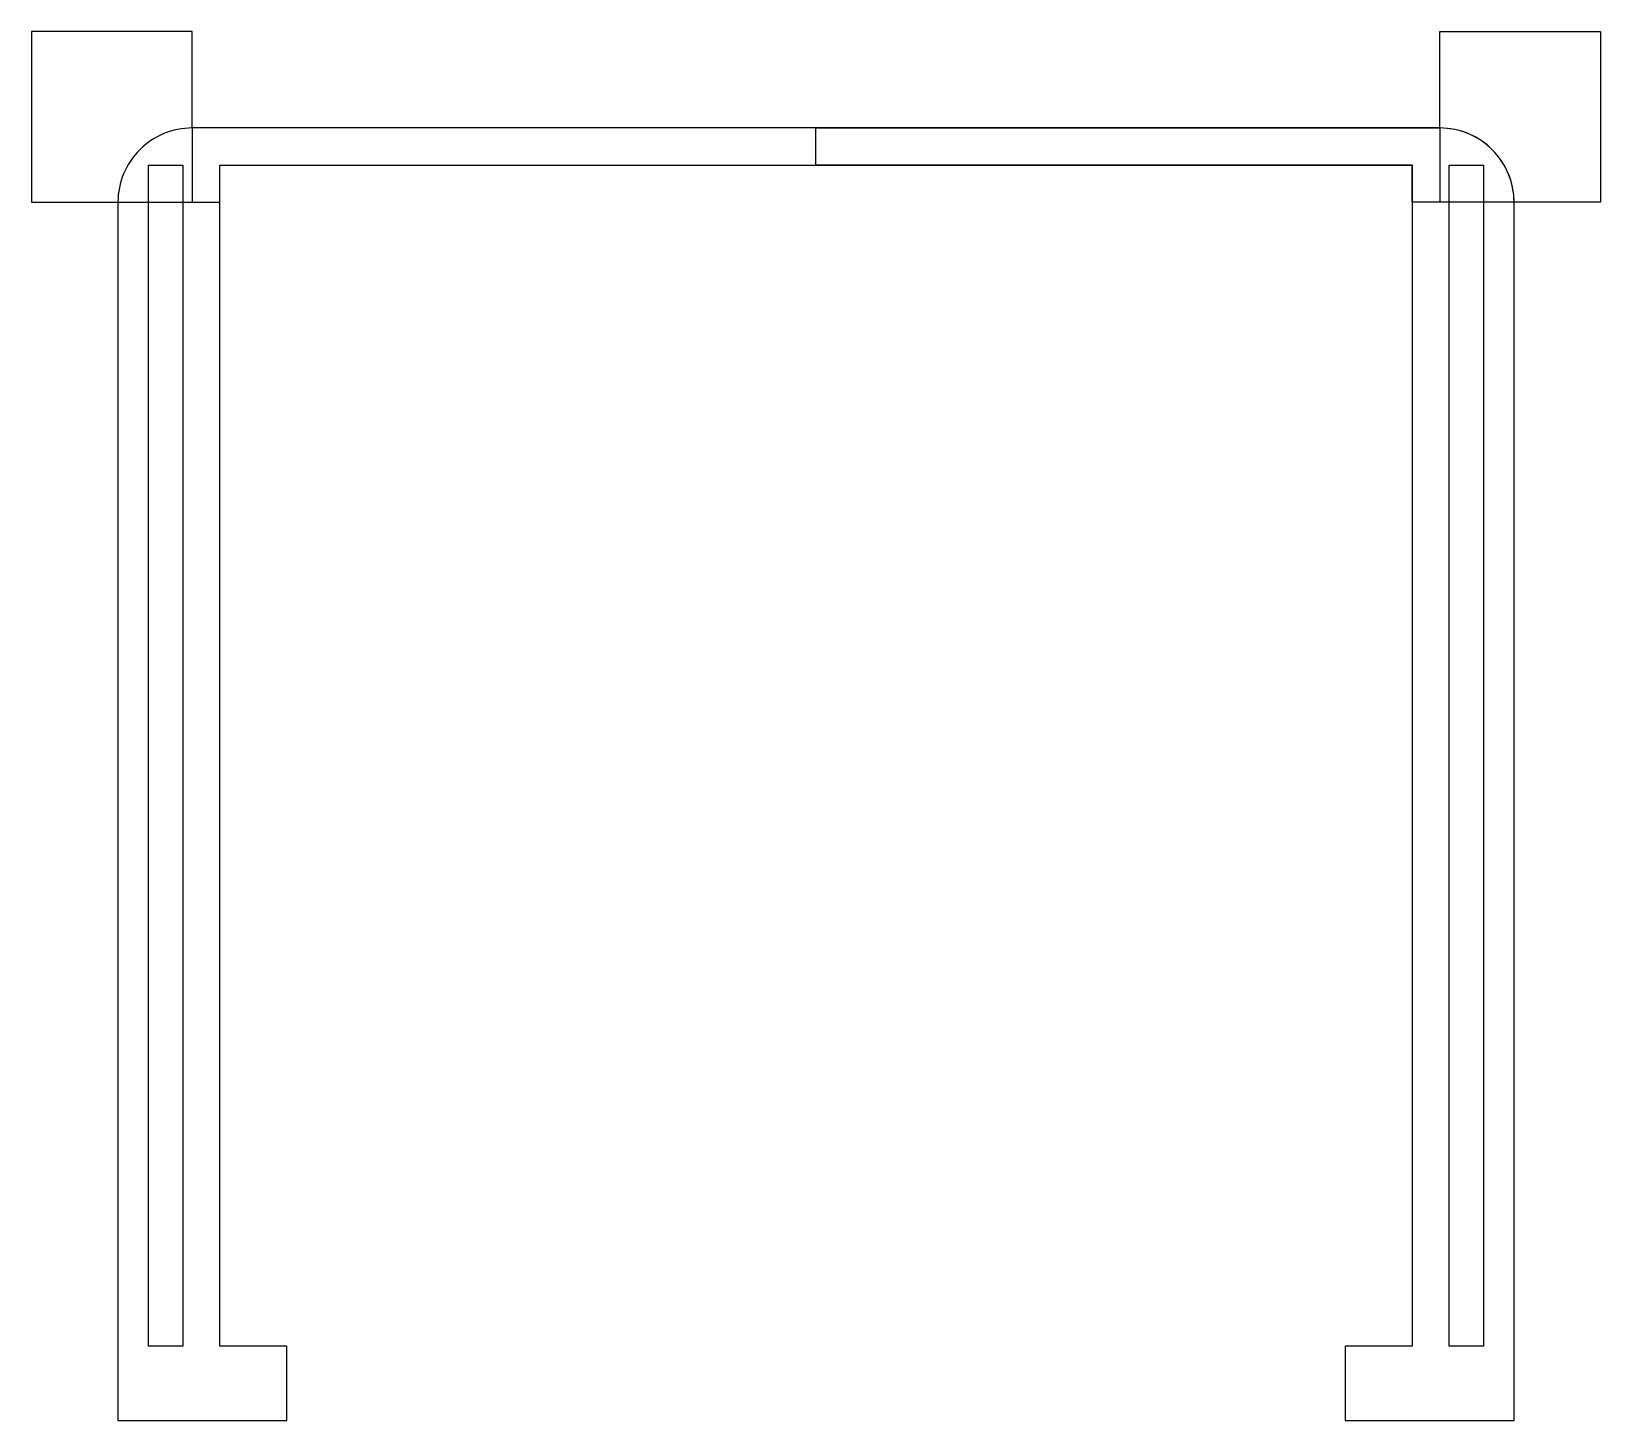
# Model space of a CAD drawing. Header units: millimetres. Extents: x -6 to 100, y 0 to 94.
import ezdxf

# ---------------------------------------------------------------- set-up
doc = ezdxf.new("R2010")
doc.units = ezdxf.units.MM
doc.layers.get('0').update_dxf_attribs({"linetype": 'CONTINUOUS'})

msp = doc.modelspace()

# ---------------------------------------------------------------- linework, layer by layer
for p, q in [((5, 93.5), (-5.83, 93.5)), ((-5.83, 93.5), (-5.83, 82)), ((5, 87), (5, 93.5)), ((89, 87), (89, 93.5)), ((89, 93.5), (99.83, 93.5)), ((99.83, 93.5), (99.83, 82)), ((5, 87), (5, 82)), ((47, 87), (5, 87)), ((47, 84.5), (47, 87)), ((47, 87), (89, 87)), ((89, 87), (89, 82)), ((6.86, 82), (6.86, 84.5)), ((6.86, 84.5), (47, 84.5)), ((87.14, 84.5), (47, 84.5)), ((87.14, 82), (87.14, 84.5)), ((-5.83, 82), (0, 82)), ((0, 82), (6.86, 82)), ((94, 82), (87.14, 82)), ((99.83, 82), (94, 82))]:
    msp.add_line(p, q)
msp.add_lwpolyline([(6.86, 84.5), (87.14, 84.5), (87.14, 5), (82.63, 5), (82.63, 0), (94, 0), (94, 82, 0.414214), (89, 87), (5, 87, 0.414214), (0, 82), (0, 0), (11.37, 0), (11.37, 5), (6.86, 5)], format="xyb", close=True)
for points in [[(2.06, 5), (2.06, 84.5), (4.36, 84.5), (4.36, 5)], [(89.64, 5), (89.64, 84.5), (91.94, 84.5), (91.94, 5)]]:
    msp.add_lwpolyline(points, close=True)
msp.add_arc((89, 82), 5, 0, 90)

doc.saveas('drawing.dxf')
